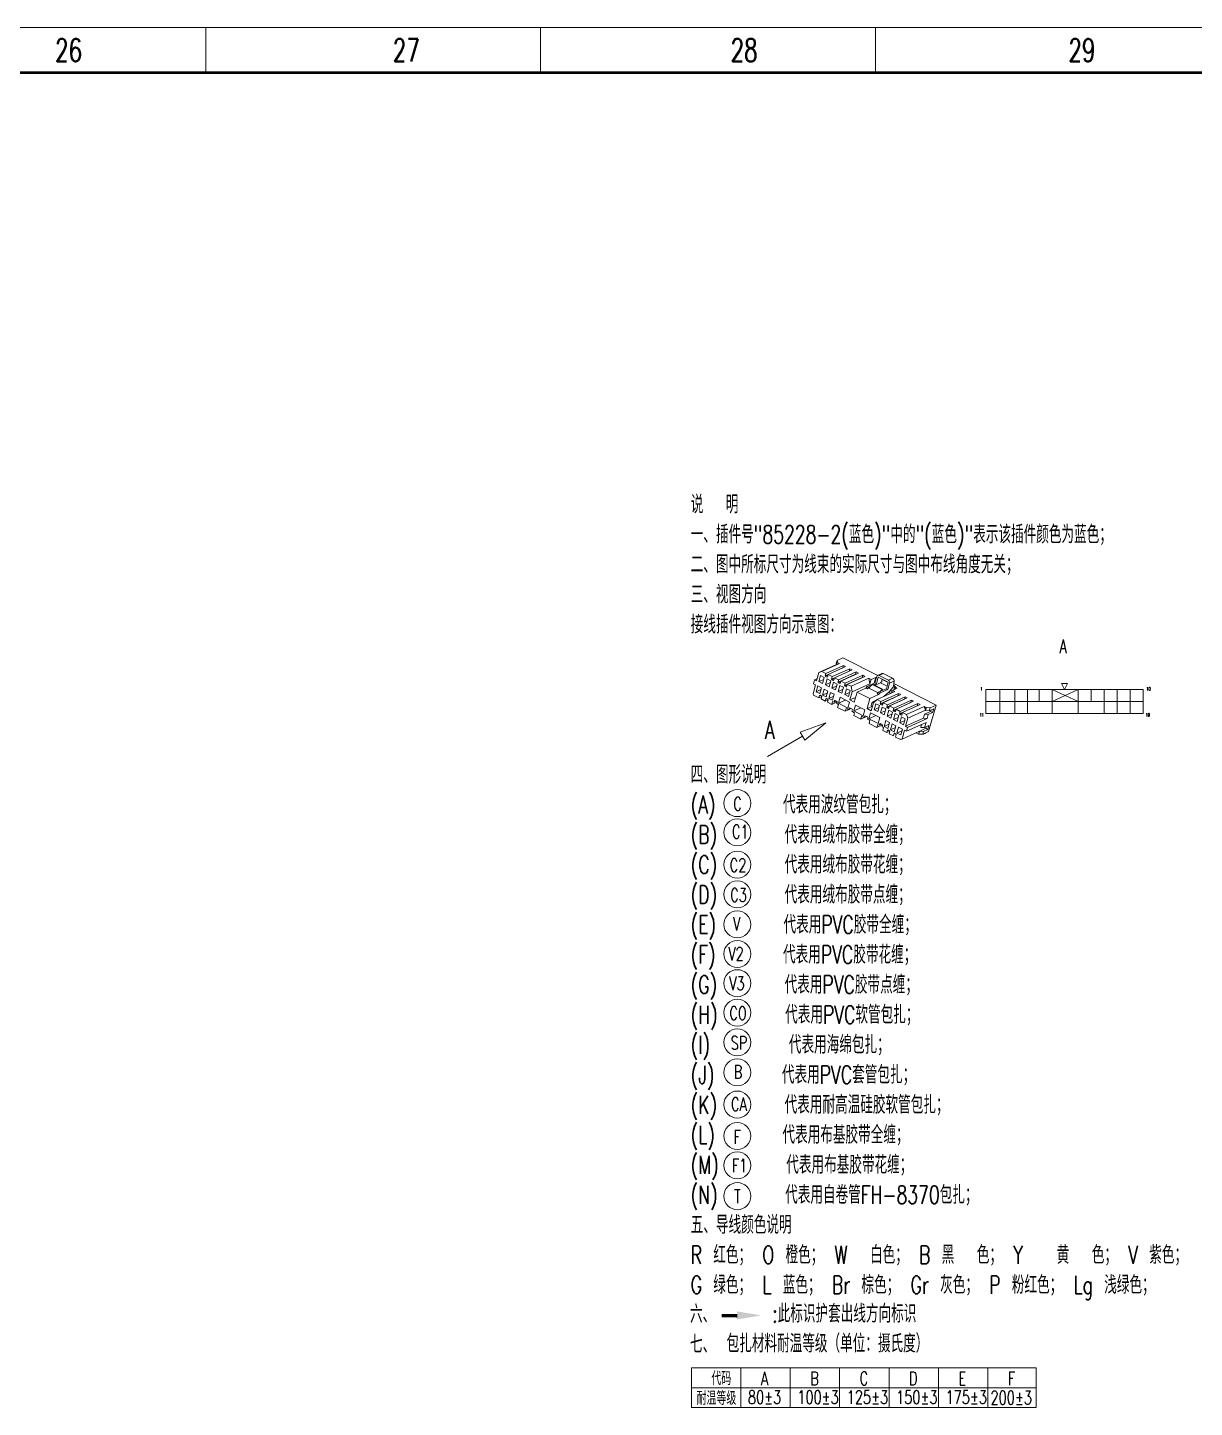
# Model space of a CAD drawing. Header units: millimetres. Extents: x 4015 to 6393, y -1653 to -728.
# Drawn here: x 5907.3 to 6166.3, y -1118.7 to -812.2 of the extents above; entities that cross this region are included whole.
import ezdxf

# ---------------------------------------------------------------- set-up
doc = ezdxf.new("R2010")
doc.units = ezdxf.units.MM
doc.layers.get('0').update_dxf_attribs({"lineweight": 18})
doc.layers.add('0Filament', color=7, linetype='Continuous', lineweight=20)
doc.layers.add('2FRAM', color=2, linetype='Continuous', lineweight=18, true_color=0xffff00)
doc.styles.add('HZ', font='txt.shx', dxfattribs={"width": 0.7, "bigfont": 'hztxt.shx'})

msp = doc.modelspace()

# ---------------------------------------------------------------- hatches: boundary and pattern name
at = {"layer": '0Filament'}
for points in [[(6064.76, -1097.94), (6061.35, -1097.94), (6061.35, -1098.72), (6064.76, -1098.72)], [(6064.76, -1097.39), (6070.16, -1098.29), (6064.76, -1099.19)]]:
    msp.add_hatch(color=256, dxfattribs=at).paths.add_polyline_path(points, flags=0)

# ---------------------------------------------------------------- linework, layer by layer
for p, q in [((5203.75, -812.23), (6392.75, -812.23)), ((5946.87, -812.23), (5946.87, -822.23)), ((6021.18, -812.23), (6021.18, -822.23)), ((6095.5, -812.23), (6095.5, -822.23))]:
    msp.add_line(p, q)
at = {"layer": '0Filament', "ltscale": 0.034189}
for p, q in [((6087.01, -952.78), (6086.82, -953.44)), ((6085.99, -961.9), (6085.8, -962.56)), ((6087.29, -962.57), (6087.11, -963.23)), ((6089.01, -963.45), (6088.82, -964.1)), ((6090.89, -964.41), (6090.7, -965.06)), ((6092.25, -965.86), (6092.44, -965.2)), ((6106.65, -963.93), (6106.84, -963.27)), ((6107.67, -963.33), (6107.48, -963.99)), ((6094.13, -966.81), (6094.31, -966.16)), ((6095.84, -967.69), (6096.03, -967.03)), ((6097.15, -968.36), (6097.34, -967.7)), ((6106.2, -968.55), (6106.01, -969.21))]:
    msp.add_line(p, q, dxfattribs=at)
at = {"layer": '0Filament', "ltscale": 0.027351}
for p, q in [((6086.89, -953.72), (6087.04, -953.2)), ((6084.5, -955.67), (6084.35, -956.2)), ((6084.99, -955.92), (6084.84, -956.45)), ((6088.26, -954.42), (6088.41, -953.9)), ((6091.12, -955.88), (6091.27, -955.36)), ((6092.55, -956.61), (6092.69, -956.09)), ((6086.41, -956.65), (6086.27, -957.18)), ((6087.35, -957.13), (6087.21, -957.66)), ((6088.78, -957.86), (6088.63, -958.39)), ((6089.27, -958.11), (6089.12, -958.64)), ((6083.11, -960.59), (6082.96, -961.11)), ((6084.54, -961.32), (6084.39, -961.84)), ((6085.03, -961.57), (6084.88, -962.09)), ((6096.6, -962.45), (6096.74, -961.93)), ((6100.51, -960.68), (6100.66, -960.15)), ((6103.37, -962.14), (6103.51, -961.61)), ((6104.79, -962.87), (6104.94, -962.34)), ((6098.02, -963.18), (6098.17, -962.66)), ((6098.51, -963.43), (6098.66, -962.91)), ((6099.45, -963.91), (6099.6, -963.39)), ((6099.94, -964.16), (6100.09, -963.64)), ((6100.88, -964.64), (6101.03, -964.12)), ((6101.37, -964.89), (6101.52, -964.37)), ((6106.65, -963.82), (6106.8, -963.29)), ((6098.56, -969.08), (6098.71, -968.55)), ((6099.5, -969.56), (6099.65, -969.03)), ((6099.99, -969.81), (6100.14, -969.28))]:
    msp.add_line(p, q, dxfattribs=at)
at = {"layer": '0Filament', "ltscale": 0.071605}
for p, q in [((6088.31, -952.19), (6087.01, -952.78)), ((6108.97, -962.74), (6107.67, -963.33)), ((6107.31, -968.62), (6106.01, -969.21))]:
    msp.add_line(p, q, dxfattribs=at)
at = {"layer": '0Filament', "ltscale": 0.020395}
msp.add_line((6087.08, -953.18), (6087.01, -952.78), dxfattribs=at)
at = {"layer": '0Filament', "ltscale": 0.002009}
for p, q in [((6087.08, -953.18), (6087.04, -953.2)), ((6106.84, -963.27), (6106.8, -963.29))]:
    msp.add_line(p, q, dxfattribs=at)
at = {"layer": '0Filament', "ltscale": 0.027506}
for p, q in [((6087.53, -953.45), (6087.04, -953.2)), ((6088.41, -953.9), (6088.9, -954.15)), ((6089.84, -954.63), (6090.33, -954.88)), ((6091.27, -955.36), (6091.76, -955.61)), ((6092.69, -956.09), (6093.18, -956.34)), ((6101.15, -960.4), (6100.66, -960.15)), ((6102.58, -961.13), (6102.09, -960.88)), ((6105.43, -962.59), (6104.94, -962.34)), ((6106.8, -963.29), (6106.31, -963.04))]:
    msp.add_line(p, q, dxfattribs=at)
at = {"layer": '0Filament', "ltscale": 0.43274}
for p, q in [((6088.31, -952.19), (6096.02, -956.12)), ((6120.01, -964.62), (6120.01, -959.28)), ((6120.01, -959.28), (6154.98, -959.28)), ((6123.16, -964.62), (6123.16, -959.28)), ((6126.44, -964.62), (6126.44, -959.28)), ((6129.27, -964.62), (6129.27, -959.28)), ((6131.84, -961.95), (6131.84, -959.28)), ((6134.73, -964.62), (6134.73, -959.28)), ((6140.52, -961.95), (6134.73, -959.28)), ((6134.73, -961.95), (6140.52, -959.28)), ((6136.8, -957.89), (6138.19, -957.89)), ((6136.8, -957.89), (6137.5, -959.28)), ((6137.5, -959.28), (6138.19, -957.89)), ((6140.52, -964.62), (6140.52, -959.28)), ((6143.41, -961.95), (6143.41, -959.28)), ((6146.3, -964.62), (6146.3, -959.28)), ((6149.19, -964.62), (6149.19, -959.28)), ((6152.09, -964.62), (6152.09, -959.28)), ((6154.98, -964.62), (6154.98, -959.28)), ((6120.01, -961.95), (6154.98, -961.95)), ((6120.01, -964.62), (6154.98, -964.62))]:
    msp.add_line(p, q, dxfattribs=at)
at = {"layer": '0Filament', "ltscale": 0.09573}
msp.add_line((6082.46, -957.34), (6082.98, -955.5), dxfattribs=at)
at = {"layer": '0Filament', "ltscale": 0.214814}
for p, q in [((6082.98, -955.5), (6086.89, -953.72)), ((6083.62, -955.22), (6087.53, -953.45)), ((6089.69, -955.15), (6085.78, -956.93)), ((6091.27, -955.36), (6087.35, -957.13)), ((6091.76, -955.61), (6087.84, -957.38)), ((6090.11, -958.54), (6094.02, -956.76)), ((6095.91, -961.5), (6099.82, -959.72)), ((6101.94, -961.41), (6098.02, -963.18)), ((6102.09, -960.88), (6098.17, -962.66)), ((6102.58, -961.13), (6098.66, -962.91)), ((6103.51, -961.61), (6099.6, -963.39)), ((6102.4, -964.81), (6106.31, -963.04)), ((6101.42, -970.29), (6105.33, -968.51))]:
    msp.add_line(p, q, dxfattribs=at)
at = {"layer": '0Filament', "ltscale": 0.034777}
for p, q in [((6082.98, -955.5), (6083.62, -955.22)), ((6086.89, -953.72), (6087.53, -953.45))]:
    msp.add_line(p, q, dxfattribs=at)
at = {"layer": '0Filament', "ltscale": 0.068379}
for p, q in [((6083.35, -956.17), (6082.98, -957.48)), ((6082.71, -958.45), (6082.34, -959.76)), ((6085.6, -957.31), (6085.23, -958.63)), ((6086.21, -957.63), (6085.84, -958.94)), ((6088.46, -958.77), (6088.08, -960.09)), ((6084.95, -959.6), (6084.58, -960.91)), ((6089.77, -962.06), (6089.4, -963.37)), ((6091.06, -962.71), (6090.69, -964.03)), ((6093.14, -963.78), (6092.77, -965.09)), ((6094.43, -964.43), (6094.06, -965.75)), ((6095.23, -963.74), (6095.6, -962.42)), ((6097.48, -964.88), (6097.85, -963.57)), ((6098.09, -965.2), (6098.46, -963.88)), ((6099.52, -965.93), (6099.89, -964.61)), ((6100.33, -966.34), (6100.7, -965.03)), ((6098.87, -968.21), (6099.24, -966.89)), ((6101.12, -969.36), (6101.49, -968.04))]:
    msp.add_line(p, q, dxfattribs=at)
at = {"layer": '0Filament', "ltscale": 0.045844}
for p, q in [((6083.35, -956.17), (6084.17, -956.58)), ((6084.41, -958.21), (6085.23, -958.63)), ((6089.07, -959.09), (6089.88, -959.5)), ((6085.2, -961.22), (6086.01, -961.64)), ((6085.57, -959.91), (6086.38, -960.32)), ((6088.7, -960.4), (6089.51, -960.82)), ((6095.6, -962.42), (6096.42, -962.84)), ((6096.66, -964.47), (6097.48, -964.88)), ((6098.46, -963.88), (6099.28, -964.3)), ((6099.89, -964.61), (6100.7, -965.03)), ((6101.32, -965.34), (6102.13, -965.76)), ((6097.44, -967.48), (6098.26, -967.9)), ((6097.82, -966.16), (6098.63, -966.58)), ((6099.52, -965.93), (6100.33, -966.34)), ((6100.95, -966.66), (6101.76, -967.07))]:
    msp.add_line(p, q, dxfattribs=at)
at = {"layer": '0Filament', "ltscale": 0.049281}
msp.add_line((6083.62, -955.22), (6084.5, -955.67), dxfattribs=at)
at = {"layer": '0Filament', "ltscale": 0.214816}
for p, q in [((6088.26, -954.42), (6084.35, -956.2)), ((6088.41, -953.9), (6084.5, -955.67)), ((6088.9, -954.15), (6084.99, -955.92)), ((6089.84, -954.63), (6085.92, -956.4)), ((6090.33, -954.88), (6086.41, -956.65)), ((6091.12, -955.88), (6087.21, -957.66)), ((6092.69, -956.09), (6088.78, -957.86)), ((6092.55, -956.61), (6088.63, -958.39)), ((6093.18, -956.34), (6089.27, -958.11)), ((6090.36, -959.8), (6094.27, -958.02)), ((6100.51, -960.68), (6096.6, -962.45)), ((6100.66, -960.15), (6096.74, -961.93)), ((6103.37, -962.14), (6099.45, -963.91)), ((6104, -961.86), (6100.09, -963.64)), ((6104.94, -962.34), (6101.03, -964.12)), ((6104.79, -962.87), (6100.88, -964.64)), ((6105.43, -962.59), (6101.52, -964.37)), ((6102.74, -965.59), (6106.65, -963.82))]:
    msp.add_line(p, q, dxfattribs=at)
at = {"layer": '0Filament', "ltscale": 0.007071}
for p, q in [((6084.4, -956.33), (6084.35, -956.2)), ((6087.26, -957.79), (6087.21, -957.66)), ((6088.69, -958.52), (6088.63, -958.39)), ((6084.97, -961.44), (6085.03, -961.57)), ((6087.05, -962.03), (6086.99, -961.9)), ((6090.4, -963.74), (6090.34, -963.61)), ((6093.82, -965.49), (6093.77, -965.36)), ((6096.65, -962.58), (6096.6, -962.45)), ((6098.08, -963.31), (6098.02, -963.18)), ((6099.51, -964.04), (6099.45, -963.91)), ((6100.94, -964.77), (6100.88, -964.64)), ((6098.65, -968.42), (6098.71, -968.55))]:
    msp.add_line(p, q, dxfattribs=at)
at = {"layer": '0Filament', "ltscale": 0.029403}
for p, q in [((6084.94, -956.08), (6084.4, -956.33)), ((6089.23, -958.27), (6088.69, -958.52))]:
    msp.add_line(p, q, dxfattribs=at)
at = {"layer": '0Filament', "ltscale": 0.052719}
for p, q in [((6084.99, -955.92), (6085.92, -956.4)), ((6087.84, -957.38), (6088.78, -957.86)), ((6089.86, -961.57), (6090.8, -962.05)), ((6098.66, -962.91), (6099.6, -963.39)), ((6100.09, -963.64), (6101.03, -964.12)), ((6098.56, -969.08), (6099.5, -969.56)), ((6099.99, -969.81), (6100.93, -970.29))]:
    msp.add_line(p, q, dxfattribs=at)
at = {"layer": '0Filament', "ltscale": 0.014991}
msp.add_line((6086.87, -953.73), (6086.82, -953.44), dxfattribs=at)
at = {"layer": '0Filament', "ltscale": 0.000609419}
for p, q in [((6088.26, -954.42), (6088.26, -954.43)), ((6104.8, -962.88), (6104.79, -962.87))]:
    msp.add_line(p, q, dxfattribs=at)
at = {"layer": '0Filament', "ltscale": 0.027352}
for p, q in [((6089.69, -955.15), (6089.84, -954.63)), ((6085.92, -956.4), (6085.78, -956.93)), ((6087.84, -957.38), (6087.7, -957.91)), ((6083.6, -960.84), (6083.45, -961.36)), ((6097.09, -962.7), (6097.23, -962.18)), ((6101.94, -961.41), (6102.09, -960.88)), ((6098.07, -968.83), (6098.22, -968.3))]:
    msp.add_line(p, q, dxfattribs=at)
at = {"layer": '0Filament', "ltscale": 0.000608721}
for p, q in [((6089.69, -955.15), (6089.69, -955.16)), ((6100.51, -960.69), (6100.51, -960.68)), ((6101.94, -961.42), (6101.94, -961.41))]:
    msp.add_line(p, q, dxfattribs=at)
at = {"layer": '0Filament', "ltscale": 0.000608106}
for p, q in [((6091.12, -955.88), (6091.12, -955.89)), ((6103.37, -962.15), (6103.37, -962.14))]:
    msp.add_line(p, q, dxfattribs=at)
at = {"layer": '0Filament', "ltscale": 0.051281}
msp.add_line((6096.95, -955.7), (6096.01, -956.13), dxfattribs=at)
at = {"layer": '0Filament', "ltscale": 0.050123}
for p, q in [((6096.35, -956.14), (6097.26, -955.73)), ((6099.3, -956.77), (6098.39, -957.18))]:
    msp.add_line(p, q, dxfattribs=at)
at = {"layer": '0Filament', "ltscale": 0.114608}
for p, q in [((6098.39, -957.18), (6096.35, -956.14)), ((6099.3, -956.77), (6097.26, -955.73))]:
    msp.add_line(p, q, dxfattribs=at)
at = {"layer": '0Filament', "ltscale": 0.102568}
msp.add_line((6081.66, -960.19), (6082.21, -958.22), dxfattribs=at)
at = {"layer": '0Filament', "ltscale": 0.045585}
for p, q in [((6081.76, -957.99), (6082.01, -957.11)), ((6106.17, -965.64), (6106.42, -964.76)), ((6107.25, -964.82), (6107, -965.7)), ((6102.42, -968.54), (6102.67, -967.66))]:
    msp.add_line(p, q, dxfattribs=at)
at = {"layer": '0Filament', "ltscale": 0.025213}
for p, q in [((6081.76, -957.99), (6082.21, -958.22)), ((6082.01, -957.11), (6082.46, -957.34)), ((6101.97, -968.31), (6102.42, -968.54)), ((6106.71, -967.88), (6107.16, -968.11))]:
    msp.add_line(p, q, dxfattribs=at)
at = {"layer": '0Filament', "ltscale": 0.032344}
msp.add_line((6082.6, -956.85), (6082.01, -957.11), dxfattribs=at)
at = {"layer": '0Filament', "ltscale": 0.05881}
for p, q in [((6082.34, -959.76), (6083.41, -959.28)), ((6085.84, -958.94), (6086.91, -958.46)), ((6096.66, -964.47), (6097.73, -963.98)), ((6098.09, -965.2), (6099.16, -964.71)), ((6097.44, -967.48), (6098.52, -966.99)), ((6098.87, -968.21), (6099.94, -967.72)), ((6100.95, -966.66), (6102.02, -966.17))]:
    msp.add_line(p, q, dxfattribs=at)
at = {"layer": '0Filament', "ltscale": 0.045842}
for p, q in [((6082.71, -958.45), (6083.53, -958.87)), ((6082.98, -957.48), (6083.8, -957.9)), ((6086.21, -957.63), (6087.03, -958.04)), ((6083.77, -960.49), (6084.58, -960.91)), ((6087.27, -959.67), (6088.08, -960.09)), ((6099.24, -966.89), (6100.06, -967.31)), ((6100.3, -968.94), (6101.12, -969.36))]:
    msp.add_line(p, q, dxfattribs=at)
at = {"layer": '0Filament', "ltscale": 0.058808}
for p, q in [((6082.98, -957.48), (6084.05, -957)), ((6084.41, -958.21), (6085.48, -957.73)), ((6087.27, -959.67), (6088.34, -959.19)), ((6083.77, -960.49), (6084.84, -960.01)), ((6085.2, -961.22), (6086.27, -960.74)), ((6088.7, -960.4), (6089.77, -959.92)), ((6095.23, -963.74), (6096.3, -963.25)), ((6099.52, -965.93), (6100.59, -965.44)), ((6100.3, -968.94), (6101.37, -968.45))]:
    msp.add_line(p, q, dxfattribs=at)
at = {"layer": '0Filament', "ltscale": 0.068378}
for p, q in [((6083.53, -958.87), (6083.15, -960.18)), ((6084.14, -959.18), (6083.77, -960.49)), ((6084.17, -956.58), (6083.8, -957.9)), ((6084.78, -956.9), (6084.41, -958.21)), ((6087.03, -958.04), (6086.66, -959.36)), ((6087.64, -958.36), (6087.27, -959.67)), ((6089.07, -959.09), (6088.7, -960.4)), ((6085.57, -959.91), (6085.2, -961.22)), ((6086.38, -960.32), (6086.01, -961.64)), ((6087.69, -960.99), (6087.32, -962.31)), ((6089.88, -959.5), (6089.51, -960.82)), ((6096.05, -964.15), (6096.42, -962.84)), ((6096.66, -964.47), (6097.03, -963.15)), ((6098.9, -965.61), (6099.28, -964.3)), ((6100.95, -966.66), (6101.32, -965.34)), ((6096.51, -965.5), (6096.14, -966.81)), ((6097.44, -967.48), (6097.82, -966.16)), ((6098.26, -967.9), (6098.63, -966.58)), ((6099.69, -968.63), (6100.06, -967.31)), ((6100.3, -968.94), (6100.67, -967.62)), ((6101.76, -967.07), (6102.13, -965.76))]:
    msp.add_line(p, q, dxfattribs=at)
at = {"layer": '0Filament', "ltscale": 0.045843}
for p, q in [((6084.14, -959.18), (6084.95, -959.6)), ((6084.78, -956.9), (6085.6, -957.31)), ((6085.84, -958.94), (6086.66, -959.36)), ((6087.64, -958.36), (6088.46, -958.77)), ((6082.34, -959.76), (6083.15, -960.18)), ((6095.23, -963.74), (6096.05, -964.15)), ((6097.03, -963.15), (6097.85, -963.57)), ((6098.09, -965.2), (6098.9, -965.61)), ((6098.87, -968.21), (6099.69, -968.63)), ((6100.67, -967.62), (6101.49, -968.04))]:
    msp.add_line(p, q, dxfattribs=at)
at = {"layer": '0Filament', "ltscale": 0.018336}
for p, q in [((6084.73, -956.49), (6084.4, -956.33)), ((6089.02, -958.68), (6088.69, -958.52)), ((6094.02, -958.72), (6093.7, -958.56)), ((6095.74, -957.94), (6095.42, -957.78))]:
    msp.add_line(p, q, dxfattribs=at)
at = {"layer": '0Filament', "ltscale": 0.005882}
for p, q in [((6084.84, -956.45), (6084.73, -956.49)), ((6087.7, -957.91), (6087.59, -957.95)), ((6099.94, -964.16), (6099.84, -964.21))]:
    msp.add_line(p, q, dxfattribs=at)
at = {"layer": '0Filament', "ltscale": 0.005796}
for p, q in [((6084.84, -956.45), (6084.73, -956.49)), ((6086.27, -957.18), (6086.16, -957.22)), ((6087.7, -957.91), (6087.59, -957.95)), ((6089.12, -958.64), (6089.02, -958.68)), ((6083.11, -960.59), (6083.22, -960.54)), ((6084.54, -961.32), (6084.65, -961.27)), ((6086.54, -961.67), (6086.44, -961.72)), ((6089.81, -963.34), (6089.7, -963.39)), ((6093.24, -965.09), (6093.13, -965.14)), ((6097.09, -962.7), (6096.98, -962.75)), ((6098.51, -963.43), (6098.41, -963.48)), ((6099.94, -964.16), (6099.84, -964.21)), ((6096.59, -966.8), (6096.48, -966.85)), ((6098.22, -968.3), (6098.32, -968.25)), ((6099.65, -969.03), (6099.75, -968.98))]:
    msp.add_line(p, q, dxfattribs=at)
at = {"layer": '0Filament', "ltscale": 0.00707}
for p, q in [((6085.83, -957.06), (6085.78, -956.93)), ((6083.54, -960.71), (6083.6, -960.84)), ((6097.09, -967.16), (6097.03, -967.03)), ((6100.08, -969.15), (6100.14, -969.28))]:
    msp.add_line(p, q, dxfattribs=at)
at = {"layer": '0Filament', "ltscale": 0.029405}
for p, q in [((6086.37, -956.81), (6085.83, -957.06)), ((6087.8, -957.54), (6087.26, -957.79)), ((6097.19, -962.34), (6096.65, -962.58)), ((6098.62, -963.07), (6098.08, -963.31)), ((6100.05, -963.8), (6099.51, -964.04)), ((6101.48, -964.53), (6100.94, -964.77))]:
    msp.add_line(p, q, dxfattribs=at)
at = {"layer": '0Filament', "ltscale": 0.018338}
for p, q in [((6086.16, -957.22), (6085.83, -957.06)), ((6087.59, -957.95), (6087.26, -957.79)), ((6093.68, -959.11), (6093.35, -958.94)), ((6098.28, -959.24), (6097.95, -959.07)), ((6100.01, -958.81), (6100.33, -958.98)), ((6083.22, -960.54), (6083.54, -960.71)), ((6084.65, -961.27), (6084.97, -961.44)), ((6096.21, -960.4), (6095.88, -960.24)), ((6096.55, -960.02), (6096.23, -959.85)), ((6096.98, -962.75), (6096.65, -962.58)), ((6098.41, -963.48), (6098.08, -963.31)), ((6099.84, -964.21), (6099.51, -964.04)), ((6101.27, -964.94), (6100.94, -964.77)), ((6098.32, -968.25), (6098.65, -968.42)), ((6099.75, -968.98), (6100.08, -969.15))]:
    msp.add_line(p, q, dxfattribs=at)
at = {"layer": '0Filament', "ltscale": 0.00588}
for p, q in [((6086.27, -957.18), (6086.16, -957.22)), ((6097.09, -962.7), (6096.98, -962.75)), ((6098.52, -963.43), (6098.41, -963.48)), ((6101.37, -964.89), (6101.27, -964.94))]:
    msp.add_line(p, q, dxfattribs=at)
at = {"layer": '0Filament', "ltscale": 0.052721}
for p, q in [((6086.41, -956.65), (6087.35, -957.13)), ((6097.23, -962.18), (6098.17, -962.66)), ((6093.66, -963.51), (6094.6, -963.99))]:
    msp.add_line(p, q, dxfattribs=at)
at = {"layer": '0Filament', "ltscale": 0.005881}
msp.add_line((6089.13, -958.64), (6089.02, -958.68), dxfattribs=at)
at = {"layer": '0Filament', "ltscale": 0.04699}
msp.add_line((6089.27, -958.11), (6090.11, -958.54), dxfattribs=at)
at = {"layer": '0Filament', "ltscale": 0.064202}
for p, q in [((6090.11, -958.54), (6090.36, -959.8)), ((6094.02, -956.76), (6094.27, -958.02))]:
    msp.add_line(p, q, dxfattribs=at)
at = {"layer": '0Filament', "ltscale": 0.105414}
for p, q in [((6093.35, -958.94), (6091.43, -959.82)), ((6096.21, -960.4), (6094.29, -961.28))]:
    msp.add_line(p, q, dxfattribs=at)
at = {"layer": '0Filament', "ltscale": 0.000608805}
msp.add_line((6092.55, -956.61), (6092.55, -956.62), dxfattribs=at)
at = {"layer": '0Filament', "ltscale": 0.025904}
for p, q in [((6093.7, -958.56), (6093.35, -958.94)), ((6094.38, -958.56), (6094.04, -958.95))]:
    msp.add_line(p, q, dxfattribs=at)
at = {"layer": '0Filament', "ltscale": 0.025903}
for p, q in [((6094.02, -958.72), (6093.68, -959.11)), ((6096.23, -959.85), (6095.88, -960.24)), ((6096.55, -960.02), (6096.21, -960.4))]:
    msp.add_line(p, q, dxfattribs=at)
at = {"layer": '0Filament', "ltscale": 0.01987}
msp.add_line((6094.04, -958.95), (6093.68, -959.11), dxfattribs=at)
at = {"layer": '0Filament', "ltscale": 0.094519}
for p, q in [((6095.42, -957.78), (6093.7, -958.56)), ((6098.28, -959.24), (6096.55, -960.02))]:
    msp.add_line(p, q, dxfattribs=at)
at = {"layer": '0Filament', "ltscale": 0.029798}
for p, q in [((6094.02, -956.76), (6094.55, -957.03)), ((6099.29, -959.45), (6099.82, -959.72)), ((6090.34, -963.61), (6089.81, -963.34)), ((6093.77, -965.36), (6093.24, -965.09))]:
    msp.add_line(p, q, dxfattribs=at)
at = {"layer": '0Filament', "ltscale": 0.019872}
for p, q in [((6094.38, -958.56), (6094.02, -958.72)), ((6096.59, -959.69), (6096.23, -959.85))]:
    msp.add_line(p, q, dxfattribs=at)
at = {"layer": '0Filament', "ltscale": 0.115485}
msp.add_line((6096.1, -960), (6094.04, -958.95), dxfattribs=at)
at = {"layer": '0Filament', "ltscale": 0.051322}
msp.add_line((6094.27, -958.02), (6094.55, -957.03), dxfattribs=at)
at = {"layer": '0Filament', "ltscale": 0.030221}
for p, q in [((6094.79, -958.11), (6094.38, -958.56)), ((6096.99, -959.24), (6096.59, -959.69))]:
    msp.add_line(p, q, dxfattribs=at)
at = {"layer": '0Filament', "ltscale": 0.057285}
for p, q in [((6095.6, -956.56), (6094.55, -957.03)), ((6100.33, -958.98), (6099.29, -959.45))]:
    msp.add_line(p, q, dxfattribs=at)
at = {"layer": '0Filament', "ltscale": 0.00716}
for p, q in [((6094.92, -958.05), (6094.79, -958.11)), ((6097.12, -959.18), (6096.99, -959.24))]:
    msp.add_line(p, q, dxfattribs=at)
at = {"layer": '0Filament', "ltscale": 0.123776}
for p, q in [((6096.99, -959.24), (6094.79, -958.11)), ((6097.12, -959.18), (6094.92, -958.05)), ((6096.15, -956.51), (6098.35, -957.63))]:
    msp.add_line(p, q, dxfattribs=at)
at = {"layer": '0Filament', "ltscale": 0.030122}
msp.add_line((6095.74, -957.94), (6095.2, -958.19), dxfattribs=at)
at = {"layer": '0Filament', "ltscale": 0.067625}
msp.add_line((6095.6, -956.56), (6095.23, -957.86), dxfattribs=at)
at = {"layer": '0Filament', "ltscale": 0.072937}
for p, q in [((6095.42, -957.78), (6095.81, -956.37)), ((6098.28, -959.24), (6098.67, -957.83))]:
    msp.add_line(p, q, dxfattribs=at)
at = {"layer": '0Filament', "ltscale": 0.067138}
msp.add_line((6096.66, -957.76), (6095.43, -958.31), dxfattribs=at)
at = {"layer": '0Filament', "ltscale": 0.008064}
msp.add_line((6095.6, -956.56), (6095.74, -956.63), dxfattribs=at)
at = {"layer": '0Filament', "ltscale": 0.074706}
for p, q in [((6095.74, -957.94), (6096.15, -956.51)), ((6097.95, -959.07), (6098.35, -957.63))]:
    msp.add_line(p, q, dxfattribs=at)
at = {"layer": '0Filament', "ltscale": 0.019928}
msp.add_line((6096.91, -957.45), (6096.66, -957.76), dxfattribs=at)
at = {"layer": '0Filament', "ltscale": 0.081558}
msp.add_line((6096.66, -957.76), (6098.11, -958.5), dxfattribs=at)
at = {"layer": '0Filament', "ltscale": 0.01214}
for p, q in [((6096.91, -957.45), (6096.97, -957.22)), ((6099.44, -958.74), (6099.5, -958.51))]:
    msp.add_line(p, q, dxfattribs=at)
at = {"layer": '0Filament', "ltscale": 0.013681}
msp.add_line((6097.01, -956.94), (6096.97, -957.22), dxfattribs=at)
at = {"layer": '0Filament', "ltscale": 0.074931}
msp.add_line((6097, -957.02), (6098.33, -957.71), dxfattribs=at)
at = {"layer": '0Filament', "ltscale": 0.051}
msp.add_line((6097.95, -959.07), (6097.02, -959.49), dxfattribs=at)
at = {"layer": '0Filament', "ltscale": 0.016533}
msp.add_line((6097.12, -959.18), (6097.02, -959.49), dxfattribs=at)
at = {"layer": '0Filament', "ltscale": 0.066593}
msp.add_line((6099.44, -958.74), (6098.6, -959.78), dxfattribs=at)
at = {"layer": '0Filament', "ltscale": 0.053937}
msp.add_line((6099.65, -957.39), (6098.67, -957.83), dxfattribs=at)
at = {"layer": '0Filament', "ltscale": 0.056592}
msp.add_line((6099.65, -957.39), (6099.5, -958.51), dxfattribs=at)
at = {"layer": '0Filament', "ltscale": 0.018434}
msp.add_line((6099.53, -958.32), (6099.86, -958.49), dxfattribs=at)
at = {"layer": '0Filament'}
for p, q in [((6099.58, -957.94), (6108.97, -962.74)), ((6078.82, -968.76), (6084.51, -966.63)), ((6084.51, -966.63), (6079.82, -970.49)), ((6078.82, -968.76), (6079.82, -970.49)), ((6054.65, -1118.72), (6054.65, -1109.95)), ((6054.65, -1109.95), (6131.19, -1109.95)), ((6065.62, -1118.72), (6065.62, -1109.95)), ((6076.59, -1118.72), (6076.59, -1109.95)), ((6087.56, -1118.72), (6087.56, -1109.95)), ((6098.53, -1118.72), (6098.53, -1109.95)), ((6109.5, -1118.72), (6109.5, -1109.95)), ((6120.47, -1118.72), (6120.47, -1109.95)), ((6131.19, -1109.95), (6131.19, -1118.72)), ((6054.65, -1114.34), (6131.19, -1114.34)), ((6131.19, -1118.72), (6054.65, -1118.72))]:
    msp.add_line(p, q, dxfattribs=at)
at = {"layer": '0Filament', "ltscale": 0.042221}
msp.add_line((6099.86, -958.49), (6099.63, -959.3), dxfattribs=at)
at = {"layer": '0Filament', "ltscale": 0.017929}
msp.add_line((6099.86, -958.49), (6100.01, -958.81), dxfattribs=at)
at = {"layer": '0Filament', "ltscale": 0.018765}
msp.add_line((6100.01, -958.81), (6099.9, -959.17), dxfattribs=at)
at = {"layer": '0Filament', "ltscale": 0.017676}
msp.add_line((6081.66, -960.19), (6081.8, -960.52), dxfattribs=at)
at = {"layer": '0Filament', "ltscale": 0.065326}
msp.add_line((6081.8, -960.52), (6082.96, -961.11), dxfattribs=at)
at = {"layer": '0Filament', "ltscale": 0.034779}
for p, q in [((6082.96, -961.11), (6083.6, -960.82)), ((6084.39, -961.84), (6085.03, -961.55)), ((6098.07, -968.83), (6098.7, -968.54)), ((6100.93, -970.29), (6101.42, -970.29))]:
    msp.add_line(p, q, dxfattribs=at)
at = {"layer": '0Filament', "ltscale": 0.05272}
msp.add_line((6083.45, -961.36), (6084.39, -961.84), dxfattribs=at)
at = {"layer": '0Filament', "ltscale": 0.051573}
for p, q in [((6084.88, -962.09), (6085.8, -962.56)), ((6097.15, -968.36), (6098.07, -968.83))]:
    msp.add_line(p, q, dxfattribs=at)
at = {"layer": '0Filament', "ltscale": 0.067787}
msp.add_line((6085.8, -962.56), (6087.03, -962), dxfattribs=at)
at = {"layer": '0Filament', "ltscale": 0.019484}
for p, q in [((6085.99, -961.9), (6086.33, -962.08)), ((6086.95, -962.39), (6087.29, -962.57)), ((6096.03, -967.03), (6096.38, -967.21)), ((6096.99, -967.52), (6097.34, -967.7))]:
    msp.add_line(p, q, dxfattribs=at)
at = {"layer": '0Filament', "ltscale": 0.018866}
for p, q in [((6086.44, -961.72), (6086.33, -962.08)), ((6096.38, -967.21), (6096.48, -966.85))]:
    msp.add_line(p, q, dxfattribs=at)
at = {"layer": '0Filament', "ltscale": 0.029366}
for p, q in [((6086.33, -962.08), (6086.87, -961.84)), ((6089.6, -963.75), (6090.13, -963.51)), ((6093.03, -965.5), (6093.56, -965.26)), ((6096.38, -967.21), (6096.91, -966.97))]:
    msp.add_line(p, q, dxfattribs=at)
at = {"layer": '0Filament', "ltscale": 0.025215}
for p, q in [((6086.99, -961.9), (6086.54, -961.67)), ((6107.76, -964.15), (6108.21, -964.38)), ((6097.03, -967.03), (6096.59, -966.8))]:
    msp.add_line(p, q, dxfattribs=at)
at = {"layer": '0Filament', "ltscale": 0.018868}
for p, q in [((6087.05, -962.03), (6086.95, -962.39)), ((6093.03, -965.5), (6093.13, -965.14)), ((6096.99, -967.52), (6097.09, -967.16))]:
    msp.add_line(p, q, dxfattribs=at)
at = {"layer": '0Filament', "ltscale": 0.085718}
for p, q in [((6087.32, -962.31), (6088.88, -961.6)), ((6090.69, -964.03), (6092.25, -963.32))]:
    msp.add_line(p, q, dxfattribs=at)
at = {"layer": '0Filament', "ltscale": 0.1169}
for p, q in [((6087.32, -962.31), (6089.4, -963.37)), ((6090.69, -964.03), (6092.77, -965.09)), ((6091.06, -962.71), (6093.14, -963.78)), ((6094.43, -964.43), (6096.51, -965.5))]:
    msp.add_line(p, q, dxfattribs=at)
at = {"layer": '0Filament', "ltscale": 0.116899}
for p, q in [((6087.69, -960.99), (6089.77, -962.06)), ((6094.06, -965.75), (6096.14, -966.81))]:
    msp.add_line(p, q, dxfattribs=at)
at = {"layer": '0Filament', "ltscale": 0.092272}
msp.add_line((6090.36, -959.8), (6089.86, -961.57), dxfattribs=at)
at = {"layer": '0Filament', "ltscale": 0.067629}
msp.add_line((6091.09, -961.01), (6089.86, -961.57), dxfattribs=at)
at = {"layer": '0Filament', "ltscale": 0.116243}
msp.add_line((6090.8, -962.05), (6091.43, -959.82), dxfattribs=at)
at = {"layer": '0Filament', "ltscale": 0.160451}
msp.add_line((6094.29, -961.28), (6091.43, -959.82), dxfattribs=at)
at = {"layer": '0Filament', "ltscale": 0.116244}
msp.add_line((6093.66, -963.51), (6094.29, -961.28), dxfattribs=at)
at = {"layer": '0Filament', "ltscale": 0.092273}
msp.add_line((6095.1, -962.22), (6094.6, -963.99), dxfattribs=at)
at = {"layer": '0Filament', "ltscale": 0.04101}
msp.add_line((6095.08, -961.91), (6095.82, -961.57), dxfattribs=at)
at = {"layer": '0Filament', "ltscale": 0.054054}
msp.add_line((6095.91, -961.5), (6095.1, -962.22), dxfattribs=at)
at = {"layer": '0Filament', "ltscale": 0.046988}
msp.add_line((6095.91, -961.5), (6096.74, -961.93), dxfattribs=at)
at = {"layer": '0Filament', "ltscale": 0.023647}
msp.add_line((6097.02, -959.49), (6096.59, -959.69), dxfattribs=at)
at = {"layer": '0Filament', "ltscale": 0.214815}
msp.add_line((6101.15, -960.4), (6097.23, -962.18), dxfattribs=at)
at = {"layer": '0Filament', "ltscale": 0.082202}
msp.add_line((6098.6, -959.78), (6097.35, -960.84), dxfattribs=at)
at = {"layer": '0Filament', "ltscale": 0.026143}
msp.add_line((6098.94, -960.12), (6098.47, -959.88), dxfattribs=at)
at = {"layer": '0Filament', "ltscale": 0.021432}
msp.add_line((6099.23, -959.67), (6098.85, -959.47), dxfattribs=at)
at = {"layer": '0Filament', "ltscale": 0.030493}
msp.add_line((6099.12, -960.04), (6099.29, -959.45), dxfattribs=at)
at = {"layer": '0Filament', "ltscale": 0.027507}
msp.add_line((6104, -961.86), (6103.51, -961.61), dxfattribs=at)
at = {"layer": '0Filament', "ltscale": 0.09627}
for p, q in [((6087.11, -963.23), (6088.82, -964.1)), ((6094.13, -966.81), (6095.84, -967.69))]:
    msp.add_line(p, q, dxfattribs=at)
at = {"layer": '0Filament', "ltscale": 0.072225}
for p, q in [((6088.82, -964.1), (6090.14, -963.51)), ((6092.25, -965.86), (6093.57, -965.26))]:
    msp.add_line(p, q, dxfattribs=at)
at = {"layer": '0Filament', "ltscale": 0.033237}
for p, q in [((6089.01, -963.45), (6089.6, -963.75)), ((6090.29, -964.1), (6090.89, -964.41)), ((6092.44, -965.2), (6093.03, -965.5)), ((6093.72, -965.85), (6094.31, -966.16))]:
    msp.add_line(p, q, dxfattribs=at)
at = {"layer": '0Filament', "ltscale": 0.018867}
for p, q in [((6089.7, -963.39), (6089.6, -963.75)), ((6090.4, -963.74), (6090.29, -964.1)), ((6093.72, -965.85), (6093.82, -965.49))]:
    msp.add_line(p, q, dxfattribs=at)
at = {"layer": '0Filament', "ltscale": 0.0871}
msp.add_line((6090.7, -965.06), (6092.25, -965.86), dxfattribs=at)
at = {"layer": '0Filament', "ltscale": 0.060866}
msp.add_line((6093.66, -963.51), (6094.77, -963.01), dxfattribs=at)
at = {"layer": '0Filament', "ltscale": 0.085717}
msp.add_line((6094.06, -965.75), (6095.62, -965.04), dxfattribs=at)
at = {"layer": '0Filament', "ltscale": 0.011182}
msp.add_line((6094.77, -963.01), (6094.57, -962.91), dxfattribs=at)
at = {"layer": '0Filament', "ltscale": 0.005795}
msp.add_line((6101.37, -964.89), (6101.27, -964.94), dxfattribs=at)
at = {"layer": '0Filament', "ltscale": 0.049282}
msp.add_line((6101.52, -964.37), (6102.4, -964.81), dxfattribs=at)
at = {"layer": '0Filament', "ltscale": 0.042425}
msp.add_line((6102.4, -964.81), (6102.74, -965.59), dxfattribs=at)
at = {"layer": '0Filament', "ltscale": 0.042426}
msp.add_line((6106.31, -963.04), (6106.65, -963.82), dxfattribs=at)
at = {"layer": '0Filament', "ltscale": 0.073893}
for p, q in [((6106.42, -964.76), (6107.76, -964.15)), ((6105.37, -968.49), (6106.71, -967.88))]:
    msp.add_line(p, q, dxfattribs=at)
at = {"layer": '0Filament', "ltscale": 0.041588}
for p, q in [((6106.42, -964.76), (6107.25, -964.82)), ((6106.65, -963.93), (6107.48, -963.99)), ((6106.84, -963.27), (6107.67, -963.33)), ((6105.37, -968.49), (6106.2, -968.55)), ((6105.6, -967.66), (6106.43, -967.72)), ((6106.17, -965.64), (6107, -965.7))]:
    msp.add_line(p, q, dxfattribs=at)
at = {"layer": '0Filament', "ltscale": 0.052988}
msp.add_line((6108.21, -964.38), (6107.25, -964.82), dxfattribs=at)
at = {"layer": '0Filament', "ltscale": 0.305424}
msp.add_line((6108.97, -962.74), (6107.31, -968.62), dxfattribs=at)
at = {"layer": '0Filament', "ltscale": 0.052987}
for p, q in [((6108.45, -963.55), (6107.48, -963.99)), ((6107.16, -968.11), (6106.2, -968.55)), ((6107.4, -967.28), (6106.43, -967.72))]:
    msp.add_line(p, q, dxfattribs=at)
at = {"layer": '0Filament', "ltscale": 0.017504}
for p, q in [((6107.76, -964.15), (6107.86, -963.82)), ((6106.71, -967.88), (6106.81, -967.55))]:
    msp.add_line(p, q, dxfattribs=at)
at = {"layer": '0Filament', "ltscale": 0.043305}
msp.add_line((6108.45, -963.55), (6108.21, -964.38), dxfattribs=at)
at = {"layer": '0Filament', "ltscale": 0.067786}
msp.add_line((6095.84, -967.69), (6097.08, -967.13), dxfattribs=at)
at = {"layer": '0Filament', "ltscale": 0.102567}
msp.add_line((6101.42, -970.29), (6101.97, -968.31), dxfattribs=at)
at = {"layer": '0Filament', "ltscale": 0.095729}
msp.add_line((6102.22, -967.43), (6102.74, -965.59), dxfattribs=at)
at = {"layer": '0Filament', "ltscale": 0.216823}
msp.add_line((6106.17, -965.64), (6102.22, -967.43), dxfattribs=at)
at = {"layer": '0Filament', "ltscale": 0.025214}
msp.add_line((6102.22, -967.43), (6102.67, -967.66), dxfattribs=at)
at = {"layer": '0Filament', "ltscale": 0.237729}
for p, q in [((6106.75, -966.58), (6102.42, -968.54)), ((6107, -965.7), (6102.67, -967.66))]:
    msp.add_line(p, q, dxfattribs=at)
at = {"layer": '0Filament', "ltscale": 0.011396}
msp.add_line((6105.27, -968.73), (6105.33, -968.51), dxfattribs=at)
at = {"layer": '0Filament', "ltscale": 0.011397}
msp.add_line((6105.3, -968.71), (6105.37, -968.49), dxfattribs=at)
at = {"layer": '0Filament', "ltscale": 0.033459}
msp.add_line((6105.6, -967.66), (6105.78, -967.02), dxfattribs=at)
at = {"layer": '0Filament', "ltscale": 0.059261}
msp.add_line((6106.75, -966.58), (6106.43, -967.72), dxfattribs=at)
at = {"layer": '0Filament', "ltscale": 0.043307}
msp.add_line((6107.4, -967.28), (6107.16, -968.11), dxfattribs=at)
at = {"layer": '0Filament', "ltscale": 0.030987}
msp.add_line((6104.55, -968.86), (6105.1, -969.15), dxfattribs=at)
at = {"layer": '0Filament', "ltscale": 0.022794}
msp.add_line((6105.22, -968.71), (6105.1, -969.15), dxfattribs=at)
at = {"layer": '0Filament', "ltscale": 0.045584}
msp.add_line((6105.1, -969.15), (6106.01, -969.21), dxfattribs=at)
at = {"layer": '0Filament', "ltscale": 0.002423}
msp.add_line((6105.22, -968.71), (6105.27, -968.73), dxfattribs=at)
at = {"layer": '0Filament', "ltscale": 0.002548}
msp.add_line((6105.25, -968.71), (6105.3, -968.71), dxfattribs=at)
at = {"layer": '0Filament', "ltscale": 0.003742}
msp.add_line((6106.18, -969.19), (6106.12, -969.16), dxfattribs=at)
at = {"layer": '0Filament', "ltscale": 0.028643}
msp.add_line((6106.7, -968.96), (6106.18, -969.19), dxfattribs=at)
at = {"layer": '0Filament', "ltscale": 0.003153}
msp.add_line((6106.18, -969.19), (6106.18, -969.13), dxfattribs=at)
at = {"layer": '0Filament', "ltscale": 0.003828}
msp.add_line((6106.73, -968.88), (6106.7, -968.96), dxfattribs=at)
at = {"layer": '0Filament'}
msp.add_lwpolyline([(6079.32, -969.63), (6071.52, -974.13)], dxfattribs=at)
msp.add_lwpolyline([(6064.76, -1098.03), (6064.76, -1098.78)], close=True, dxfattribs=at)
for centre in [(6064.85, -984.5), (6064.85, -991), (6064.85, -998.15), (6064.85, -1004.75), (6064.85, -1011.44), (6064.85, -1017.99), (6064.85, -1024.49), (6064.85, -1031.02), (6064.85, -1037.62), (6064.85, -1044.31), (6064.85, -1051.45), (6064.85, -1058.42), (6064.85, -1064.96), (6064.87, -1071.8)]:
    msp.add_circle(centre, 3, dxfattribs=at)
for centre, major_axis, ratio, start_param, end_param in [((6096.22, -956.58), (0.207, -0.455), 0.819667, 3.141666, 3.912644), ((6096.22, -956.58), (0.207, -0.455), 0.819667, 2.341848, 3.141666), ((6097.2, -956.14), (0.299, -0.408), 0.694756, 2.197053, 2.996857), ((6098.26, -957.62), (0.207, -0.455), 0.819667, 0.771052, 2.341848), ((6099.25, -957.18), (0.299, -0.408), 0.694756, 0.626257, 2.197053), ((6094.92, -962.46), (-0.284, -0.557), 0.399207, 3.606211, 6.283107), ((6094.92, -962.46), (-0.284, -0.557), 0.399207, 6.283107, 6.747804)]:
    msp.add_ellipse(centre, major_axis=major_axis, ratio=ratio, start_param=start_param, end_param=end_param, dxfattribs=at)
at = {"layer": '2FRAM', "color": 2, "linetype": 'ByBlock', "lineweight": 50}
msp.add_line((4024.75, -822.23), (6382.75, -822.23), dxfattribs=at)

# ---------------------------------------------------------------- texts
at = {"char_height": 5, "width": 50, "attachment_point": 5, "style": 'HZ'}
for s, insert in [('\\T1;26', (5916.36, -817.24)), ('\\T1;27', (5991.36, -817.24)), ('\\T1;28', (6066.36, -817.24)), ('\\T1;29', (6141.36, -817.24))]:
    msp.add_mtext(s, dxfattribs=dict(at, insert=insert))
at = {"layer": '0Filament', "style": 'HZ'}
for s, insert, char_height, width, attachment_point in [('\\T1;说  明\\P一、插件号"85228-2(蓝色)"中的"(蓝色)"表示该插件颜色为蓝色；\\P二、图中所标尺寸为线束的实际尺寸与图中布线角度无关；\\P三、视图方向\\P接线插件视图方向示意图：\\P\\P\\P\\P\\P四、图形说明\\P(A)      代表用波纹管包扎；\\P(B)      代表用绒布胶带全缠；\\P(C)      代表用绒布胶带花缠；\\P(D)      代表用绒布胶带点缠；\\P(E)      代表用PVC胶带全缠；\\P(F)      代表用PVC胶带花缠；\\P(G)      代表用PVC胶带点缠；\\P(H)      代表用PVC软管包扎；\\P(I)       代表用海绵包扎；\\P(J)      代表用PVC套管包扎；\\P(K)      代表用耐高温硅胶软管包扎；\\P(L)      代表用布基胶带全缠；\\P(M)      代表用布基胶带花缠；\\P(N)      代表用自卷管FH-8370包扎；\\P五、导线颜色说明\\PR 红色； O 橙色； W  白色； B 黑  色； Y   黄  色； V 紫色；\\PG 绿色； L 蓝色； Br 棕色； Gr 灰色； P 粉红色； Lg 浅绿色； ', (6054.5, -916.13), 4, 295.9853, 1), ('\\T1;A ', (6136.37, -948.16), 3, 150, 1), ('\\T1;A', (6071, -966.24), 4, 18.7219, 1), ('\\T1;C', (6063.95, -983.15), 3, 150, 1), ('\\T1;C1', (6063.66, -989.33), 3, 150, 1), ('\\T1;C2', (6063.17, -996.78), 3, 150, 1), ('\\T1;C3', (6063.28, -1003.39), 3, 150, 1), ('\\T1;V', (6063.89, -1009.81), 3, 150, 1), ('\\T1;V2', (6062.85, -1016.48), 3, 150, 1), ('\\T1;V3', (6063.04, -1023.02), 3, 150, 1), ('\\T1;CO', (6063.09, -1029.66), 3, 150, 1), ('\\T1;SP', (6063.38, -1036.25), 3, 150, 1), ('\\T1;B', (6064.05, -1042.68), 3, 150, 1), ('\\T1;CA', (6063.45, -1049.86), 3, 150, 1), ('\\T1;F', (6064, -1057.14), 3, 150, 1), ('\\T1;F1', (6063.63, -1063.48), 3, 150, 1), ('\\T1;T', (6064.15, -1070.32), 3, 150, 1), ('\\T1;六、', (6054.35, -1099.99), 4, 8.3031, 7), ('\\T1;:此标识护套出线方向标识', (6072.61, -1099.9), 4, 48.515, 7), ('\\T1;七、', (6054.35, -1106.68), 4, 8.3031, 7), ('\\T1;包扎材料耐温等级（单位：摄氏度）', (6062.47, -1106.6), 4, 67.0492, 7), ('\\T1;代码', (6059.09, -1110.79), 3, 18.7219, 1), ('\\T1;A', (6070.06, -1110.79), 3, 18.7219, 1), ('\\T1;B', (6081.03, -1110.79), 3, 18.7219, 1), ('\\T1;C', (6092, -1110.79), 3, 18.7219, 1), ('\\T1;D', (6102.97, -1110.79), 3, 18.7219, 1), ('\\T1;E', (6113.94, -1110.79), 3, 18.7219, 1), ('\\T1;F', (6124.91, -1110.79), 3, 18.7219, 1), ('\\T1;耐温等级', (6055.8, -1115.17), 3, 18.7219, 1), ('\\T1;80%%P3', (6067.21, -1114.95), 3, 18.7219, 1), ('\\T1;100%%P3', (6078.18, -1114.95), 3, 18.7219, 1), ('\\T1;125%%P3', (6089.15, -1114.95), 3, 18.7219, 1), ('\\T1;150%%P3', (6100.12, -1114.95), 3, 18.7219, 1), ('\\T1;175%%P3', (6111.09, -1114.95), 3, 18.7219, 1), ('\\T1;200%%P3', (6121.08, -1115.06), 3, 18.7219, 1)]:
    msp.add_mtext(s, dxfattribs=dict(at, insert=insert, char_height=char_height, width=width, attachment_point=attachment_point))
at = {"layer": '0Filament', "ltscale": 0.43274, "char_height": 0.7024, "attachment_point": 7, "style": 'HZ'}
for s, insert, width in [('\\T1;{\\W0.67;1}', (6118.78, -959.46), 0.6723), ('\\T1;{\\W0.67;10}', (6155.65, -959.46), 1.3446), ('\\T1;{\\W0.67;11}', (6118.63, -965.23), 1.3446), ('\\T1;{\\W0.67;19}', (6155.49, -965.23), 1.3446)]:
    msp.add_mtext(s, dxfattribs=dict(at, insert=insert, width=width))

doc.saveas('drawing.dxf')
